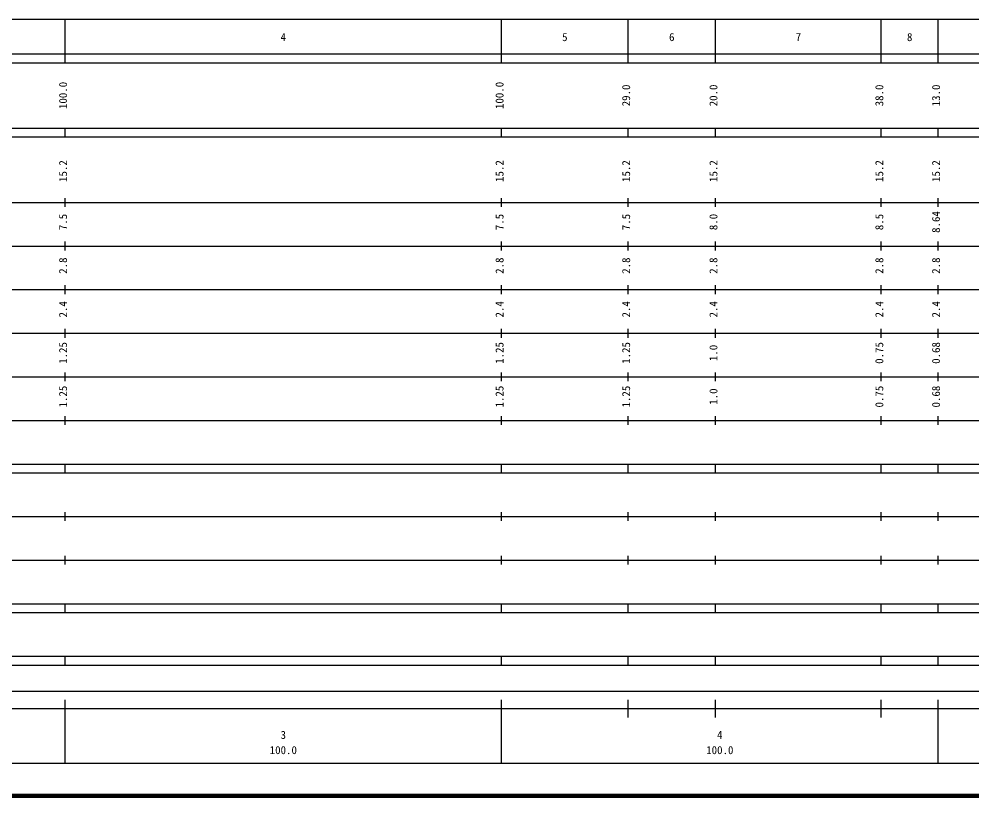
# Model space of a CAD drawing. Units: millimetres on the paper, enlarged 1000 times. Extents: x 40000 to 680000, y 20000 to 380000.
# Drawn here: x 257462 to 475762, y 20000 to 198000 of the extents above; entities that cross this region are included whole.
import ezdxf
from ezdxf.enums import TextEntityAlignment as Align

# ---------------------------------------------------------------- set-up
doc = ezdxf.new("R2010")
doc.units = ezdxf.units.MM
doc.header["$LTSCALE"] = 1000
doc.layers.add('M-TTL', color=2, linetype='Continuous', lineweight=140)
doc.layers.add('M-TTL-BAND', color=7, linetype='Continuous', lineweight=25)
doc.styles.add('ＭＳ ゴシック', font='')
doc.styles.get('ＭＳ ゴシック').set_extended_font_data('MS Gothic')

msp = doc.modelspace()

# ---------------------------------------------------------------- linework, layer by layer
at = {"layer": 'M-TTL'}
msp.add_line((40000, 20000), (680000, 20000), dxfattribs=at)
at = {"layer": 'M-TTL-BAND'}
for p, q in [((68000, 198000), (579000, 198000)), ((268000, 188000), (268000, 198000)), ((368000, 188000), (368000, 198000)), ((397000, 188000), (397000, 198000)), ((417000, 188000), (417000, 198000)), ((455000, 188000), (455000, 198000)), ((468000, 188000), (468000, 198000)), ((40000, 190000), (579000, 190000)), ((40000, 188000), (579000, 188000)), ((40000, 173000), (579000, 173000)), ((268000, 171000), (268000, 173000)), ((368000, 171000), (368000, 173000)), ((397000, 171000), (397000, 173000)), ((417000, 171000), (417000, 173000)), ((455000, 171000), (455000, 173000)), ((468000, 171000), (468000, 173000)), ((40000, 171000), (579000, 171000)), ((40000, 156000), (579000, 156000)), ((268000, 155000), (268000, 157000)), ((368000, 155000), (368000, 157000)), ((397000, 155000), (397000, 157000)), ((417000, 155000), (417000, 157000)), ((455000, 155000), (455000, 157000)), ((468000, 155000), (468000, 157000)), ((268000, 145000), (268000, 147000)), ((368000, 145000), (368000, 147000)), ((397000, 145000), (397000, 147000)), ((417000, 145000), (417000, 147000)), ((455000, 145000), (455000, 147000)), ((468000, 145000), (468000, 147000)), ((46000, 146000), (579000, 146000)), ((52000, 136000), (579000, 136000)), ((268000, 135000), (268000, 137000)), ((368000, 135000), (368000, 137000)), ((397000, 135000), (397000, 137000)), ((417000, 135000), (417000, 137000)), ((455000, 135000), (455000, 137000)), ((468000, 135000), (468000, 137000)), ((268000, 125000), (268000, 127000)), ((368000, 125000), (368000, 127000)), ((397000, 125000), (397000, 127000)), ((417000, 125000), (417000, 127000)), ((455000, 125000), (455000, 127000)), ((468000, 125000), (468000, 127000)), ((46000, 126000), (579000, 126000)), ((52000, 116000), (579000, 116000)), ((268000, 115000), (268000, 117000)), ((368000, 115000), (368000, 117000)), ((397000, 115000), (397000, 117000)), ((417000, 115000), (417000, 117000)), ((455000, 115000), (455000, 117000)), ((468000, 115000), (468000, 117000)), ((268000, 105000), (268000, 107000)), ((368000, 105000), (368000, 107000)), ((397000, 105000), (397000, 107000)), ((417000, 105000), (417000, 107000)), ((455000, 105000), (455000, 107000)), ((468000, 105000), (468000, 107000)), ((46000, 106000), (579000, 106000)), ((40000, 96000), (579000, 96000)), ((40000, 94000), (579000, 94000)), ((268000, 94000), (268000, 96000)), ((368000, 94000), (368000, 96000)), ((397000, 94000), (397000, 96000)), ((417000, 94000), (417000, 96000)), ((455000, 94000), (455000, 96000)), ((468000, 94000), (468000, 96000)), ((49000, 84000), (579000, 84000)), ((268000, 83000), (268000, 85000)), ((368000, 83000), (368000, 85000)), ((397000, 83000), (397000, 85000)), ((417000, 83000), (417000, 85000)), ((455000, 83000), (455000, 85000)), ((468000, 83000), (468000, 85000)), ((268000, 73000), (268000, 75000)), ((368000, 73000), (368000, 75000)), ((397000, 73000), (397000, 75000)), ((417000, 73000), (417000, 75000)), ((455000, 73000), (455000, 75000)), ((468000, 73000), (468000, 75000)), ((40000, 74000), (579000, 74000)), ((40000, 64000), (579000, 64000)), ((268000, 62000), (268000, 64000)), ((368000, 62000), (368000, 64000)), ((397000, 62000), (397000, 64000)), ((417000, 62000), (417000, 64000)), ((455000, 62000), (455000, 64000)), ((468000, 62000), (468000, 64000)), ((40000, 62000), (579000, 62000)), ((40000, 52000), (579000, 52000)), ((268000, 50000), (268000, 52000)), ((368000, 50000), (368000, 52000)), ((397000, 50000), (397000, 52000)), ((417000, 50000), (417000, 52000)), ((455000, 50000), (455000, 52000)), ((468000, 50000), (468000, 52000)), ((40000, 50000), (579000, 50000)), ((71000, 44000), (565000, 44000)), ((268000, 27500), (268000, 42000)), ((368000, 27500), (368000, 42000)), ((397000, 38000), (397000, 42000)), ((417000, 38000), (417000, 42000)), ((455000, 38000), (455000, 42000)), ((468000, 27500), (468000, 42000)), ((40000, 40000), (579000, 40000)), ((68000, 27500), (579000, 27500))]:
    msp.add_line(p, q, dxfattribs=at)

# ---------------------------------------------------------------- texts
at = {"layer": 'M-TTL-BAND', "style": 'ＭＳ ゴシック'}
for s, p in [('4', (318000, 192405)), ('5', (382500, 192405)), ('6', (407000, 192405)), ('7', (436000, 192405)), ('8', (461500, 192405)), ('3', (318000, 32523)), ('4', (418000, 32523)), ('100.0', (318000, 29033)), ('100.0', (418000, 29033))]:
    msp.add_text(s, height=1833, dxfattribs=at).set_placement(p, align=Align.BOTTOM_CENTER)
for s, p in [('100.0', (269000, 180500)), ('100.0', (369000, 180500)), ('29.0', (398000, 180500)), ('20.0', (418000, 180500)), ('38.0', (456000, 180500)), ('13.0', (469000, 180500)), ('15.2', (269000, 163174)), ('15.2', (369000, 163174)), ('15.2', (398000, 163174)), ('15.2', (418000, 163174)), ('15.2', (456000, 163174)), ('15.2', (469000, 163174)), ('7.5', (269000, 151500)), ('7.5', (369000, 151500)), ('7.5', (398000, 151500)), ('8.0', (418000, 151500)), ('8.5', (456000, 151500)), ('8.64', (469000, 151500)), ('2.8', (269000, 141500)), ('2.8', (369000, 141500)), ('2.8', (398000, 141500)), ('2.8', (418000, 141500)), ('2.8', (456000, 141500)), ('2.8', (469000, 141500)), ('2.4', (269000, 131500)), ('2.4', (369000, 131500)), ('2.4', (398000, 131500)), ('2.4', (418000, 131500)), ('2.4', (456000, 131500)), ('2.4', (469000, 131500)), ('1.25', (269000, 121500)), ('1.25', (369000, 121500)), ('1.25', (398000, 121500)), ('1.0', (418000, 121500)), ('0.75', (456000, 121500)), ('0.68', (469000, 121500)), ('1.25', (269000, 111500)), ('1.25', (369000, 111500)), ('1.25', (398000, 111500)), ('0.75', (456000, 111500)), ('0.68', (469000, 111500)), ('1.0', (418000, 111500))]:
    msp.add_text(s, height=1833, rotation=90, dxfattribs=at).set_placement(p, align=Align.BOTTOM_CENTER)

doc.saveas('drawing.dxf')
